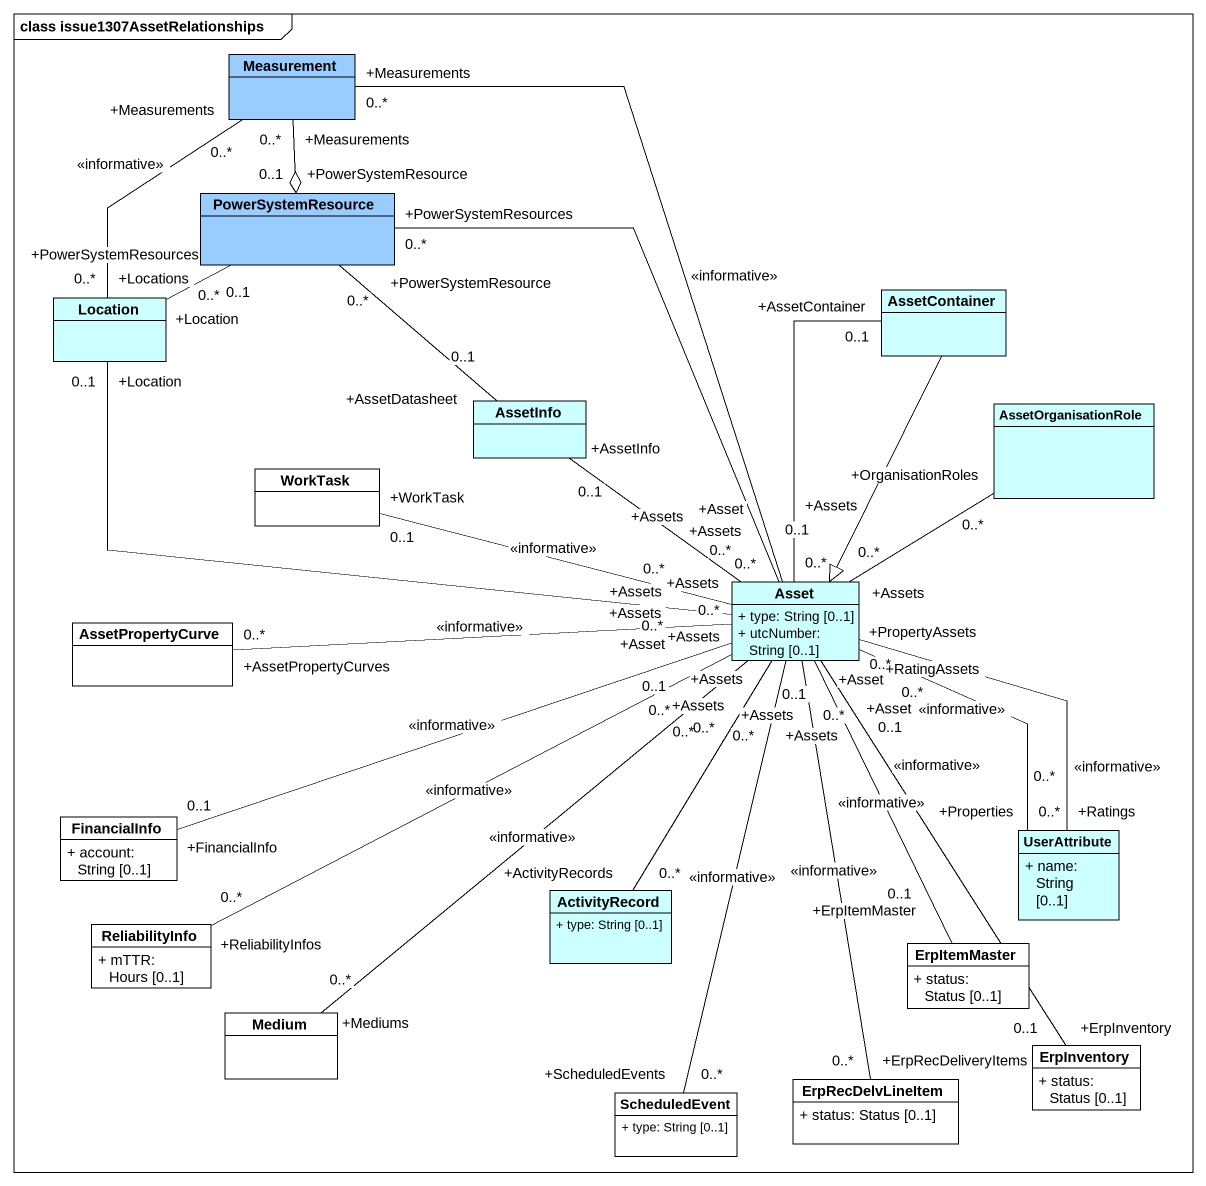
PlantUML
@startuml
mainframe class issue1307AssetRelationships
hide circle
hide empty members
skinparam classAttributeIconSize 0
class Measurement #99CCFF
class PowerSystemResource #99CCFF
class Location #CCFFFF
class AssetContainer #CCFFFF
class AssetInfo #CCFFFF
class AssetOrganisationRole #CCFFFF
class WorkTask
class AssetPropertyCurve
class Asset #CCFFFF {
  + type: String [0..1]
  + utcNumber: String [0..1]
}
class FinancialInfo {
  + account: String [0..1]
}
class UserAttribute #CCFFFF {
  + name: String [0..1]
}
class ReliabilityInfo {
  + mTTR: Hours [0..1]
}
class ActivityRecord #CCFFFF {
  + type: String [0..1]
}
class ErpItemMaster {
  + status: Status [0..1]
}
class Medium
class ErpInventory {
  + status: Status [0..1]
}
class ScheduledEvent {
  + type: String [0..1]
}
class ErpRecDelvLineItem {
  + status: Status [0..1]
}
PowerSystemResource "+PowerSystemResource\n0..1" o-up- "+Measurements\n0..*" Measurement
Location "+Locations\n0..*" -up- "+Measurements\n0..*" Measurement : <<informative>>
Location "+Location\n0..1" -right- "+PowerSystemResources\n0..*" PowerSystemResource
AssetContainer --|> Asset
AssetInfo "+AssetDatasheet\n0..1" -up- "+PowerSystemResource\n0..*" PowerSystemResource
Asset "+Asset\n0..1" -up- "+Measurements\n0..*" Measurement : <<informative>>
Asset "+Assets\n0..*" -up- "+PowerSystemResources\n0..*" PowerSystemResource
Asset "+Assets\n0..*" -left- "+Location\n0..1" Location
Asset "+Assets\n0..*" -up- "+AssetContainer\n0..1" AssetContainer
Asset "+Assets\n0..*" -up- "+AssetInfo\n0..1" AssetInfo
Asset "+Assets\n0..*" -up- "+OrganisationRoles\n0..*" AssetOrganisationRole
Asset "+Assets\n0..*" -left- "+WorkTask\n0..1" WorkTask : <<informative>>
Asset "+Assets\n0..*" -left- "+AssetPropertyCurves\n0..*" AssetPropertyCurve : <<informative>>
Asset "+Assets\n0..*" -- "+ActivityRecords\n0..*" ActivityRecord
Asset "+Asset\n0..1" -- "+ErpInventory\n0..1" ErpInventory : <<informative>>
Asset "+Assets\n0..*" -- "+ErpRecDeliveryItems\n0..*" ErpRecDelvLineItem : <<informative>>
FinancialInfo "+FinancialInfo\n0..1" -right- "+Asset\n0..1" Asset : <<informative>>
UserAttribute "+Properties\n0..*" -up- "+PropertyAssets\n0..*" Asset : <<informative>>
UserAttribute "+Ratings\n0..*" -up- "+RatingAssets\n0..*" Asset : <<informative>>
ReliabilityInfo "+ReliabilityInfos\n0..*" -right- "+Assets\n0..*" Asset : <<informative>>
ErpItemMaster "+ErpItemMaster\n0..1" -up- "+Asset\n0..1" Asset : <<informative>>
Medium "+Mediums\n0..*" -up- "+Assets\n0..*" Asset : <<informative>>
ScheduledEvent "+ScheduledEvents\n0..*" -up- "+Assets\n0..*" Asset : <<informative>>
@enduml
